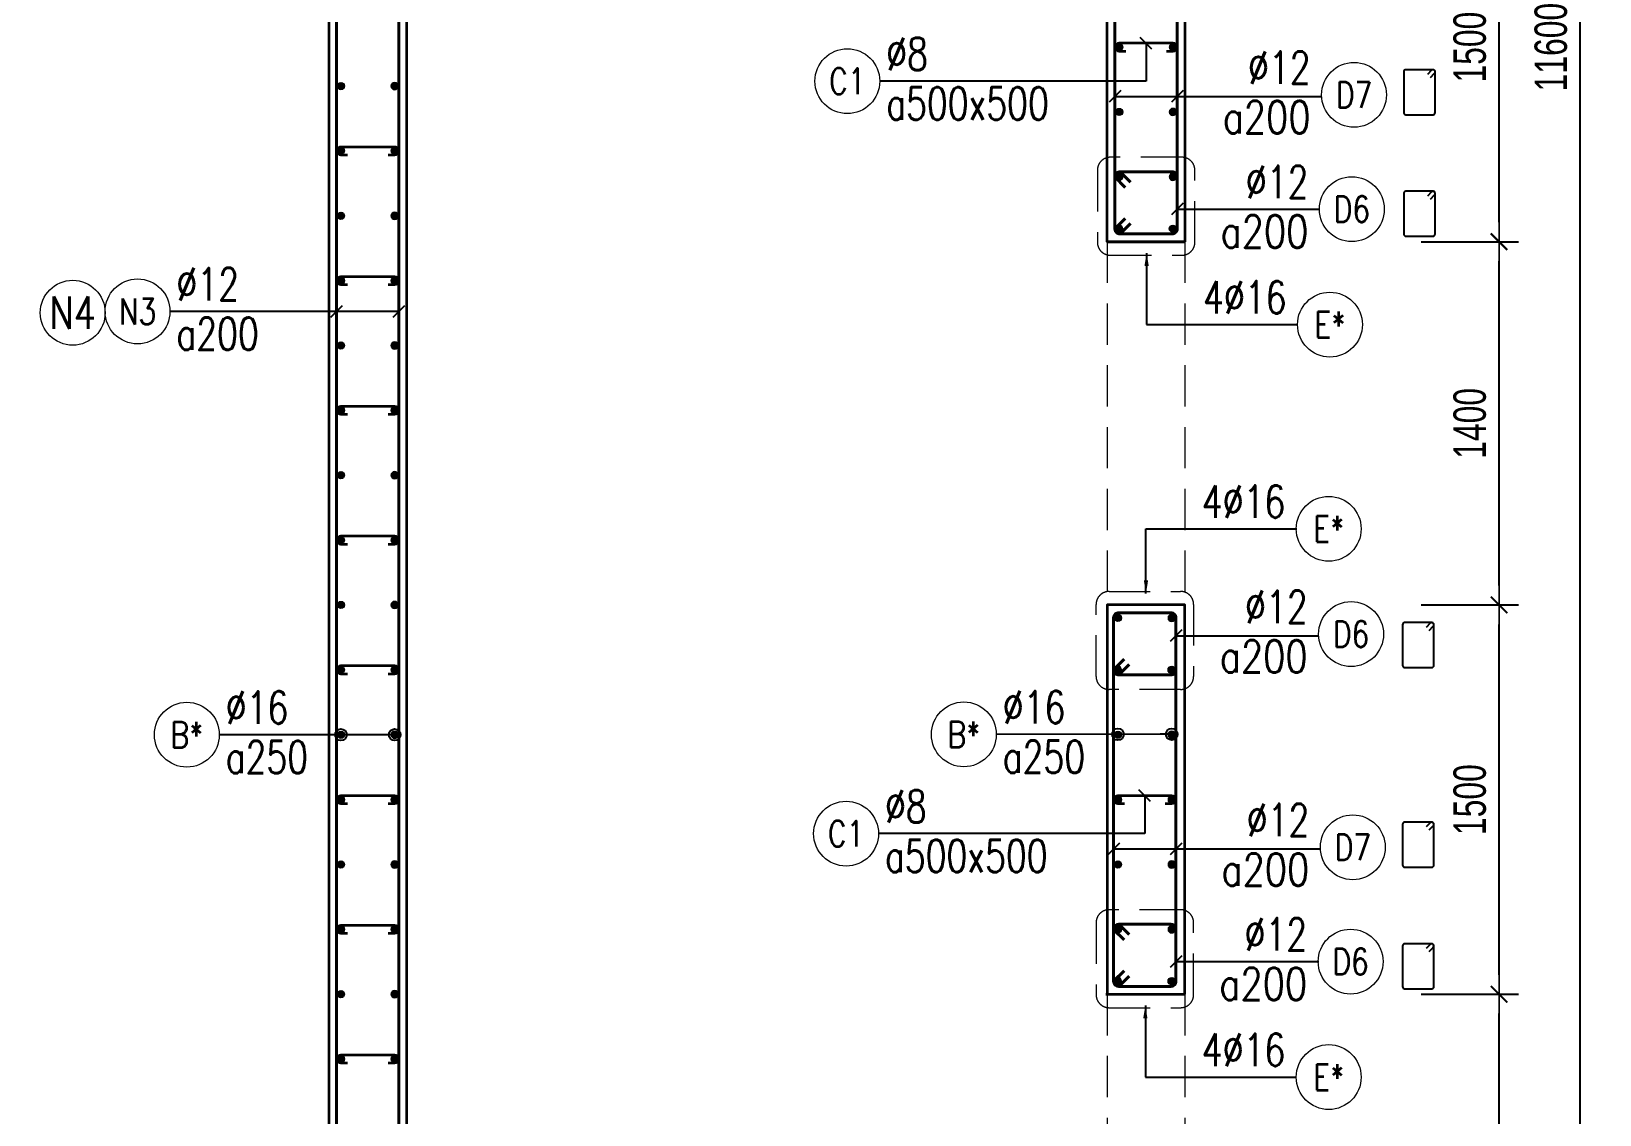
# Model space of a CAD drawing. Header units: millimetres. Extents: x 988833 to 1318015, y -9365 to 47591.
# Drawn here: x 1063848 to 1069893, y 35091 to 39266 of the extents above; entities that cross this region are included whole.
import ezdxf
from ezdxf.enums import TextEntityAlignment as Align

# ---------------------------------------------------------------- set-up
doc = ezdxf.new("R2010")
doc.units = ezdxf.units.MM
doc.header["$MEASUREMENT"] = 0
doc.linetypes.add('HIDDEN2', pattern=[4.7625, 3.175, -1.5875])
doc.layers.get('0').update_dxf_attribs({"lineweight": 20})
doc.layers.get('Defpoints').update_dxf_attribs({"color": 151, "lineweight": 9})
for name, color, linetype, lineweight in [('KC-LEADER', 153, 'Continuous', 18), ('KC-THEP', 6, 'Continuous', 40), ('NDC_S_BEAM', 3, 'HIDDEN2', 20), ('NDC_S_DIM', 1, 'Continuous', 15), ('NDC_S_HIDDEN', 8, 'HIDDEN2', 13), ('NDC_S_LEADER', 1, 'Continuous', 15), ('NDC_S_REBAR', 4, 'Continuous', 35), ('NDC_S_STIRRUP', 4, 'Continuous', 40), ('NDC_S_VN TEXT', 7, 'Continuous', 20), ('NDC_S_WALL', 6, 'Continuous', 35)]:
    doc.layers.add(name, color=color, linetype=linetype, lineweight=lineweight)
doc.layers.add('Ligature', color=1, linetype='Continuous')
doc.styles.add('NDC_ARIAL', font='arial.ttf', dxfattribs={"width": 0.85})
doc.styles.add('NDC_DIM', font='', dxfattribs={"width": 0.75})
doc.styles.add('NDC_EN TXT', font='romans.shx', dxfattribs={"width": 0.8})
doc.styles.get('NDC_DIM').set_extended_font_data('Dotum')
doc.dimstyles.new('NDC_1-50', dxfattribs={"dimscale": 50, "dimtxt": 2.5, "dimasz": 1, "dimexe": 1.5, "dimexo": 0, "dimgap": 0.8, "dimtad": 1, "dimdec": 0, "dimdsep": 46, "dimtxsty": 'NDC_ARIAL', "dimblk": 'DIMMARK', "dimcen": 49999.938995, "dimdle": 1.5, "dimclrd": 1, "dimclre": 1, "dimclrt": 3, "dimadec": 0, "dimazin": 0, "dimtfac": 1, "dimtdec": 0, "dimtix": 1, "dimtmove": 2, "dimatfit": 3, "dimfxl": 1, "dimarcsym": 0})
doc.dimstyles.new('NDC_dim_30', dxfattribs={"dimscale": 30, "dimtxt": 2.5, "dimasz": 1.5, "dimexe": 1.5, "dimexo": 2.5, "dimgap": 1, "dimtad": 1, "dimdec": 0, "dimzin": 0, "dimdsep": 46, "dimtxsty": 'NDC_DIM', "dimblk": 'DIMMARK', "dimcen": 0.09, "dimdle": 1.2, "dimclrd": 1, "dimclre": 1, "dimclrt": 3, "dimadec": 0, "dimazin": 0, "dimtfac": 1, "dimtdec": 0, "dimtix": 1, "dimtofl": 0, "dimtmove": 0, "dimatfit": 3, "dimfxl": 6, "dimfxlon": 1, "dimtolj": 1, "dimtzin": 0, "dimarcsym": 0})
doc.dimstyles.new('NDC_dim_50', dxfattribs={"dimscale": 50, "dimtxt": 2.5, "dimasz": 1.5, "dimexe": 1.5, "dimexo": 2.5, "dimgap": 1, "dimtad": 1, "dimdec": 0, "dimzin": 0, "dimdsep": 46, "dimtxsty": 'NDC_DIM', "dimblk": 'DIMMARK', "dimcen": 0.09, "dimdle": 1.2, "dimclrd": 1, "dimclre": 1, "dimclrt": 3, "dimadec": 0, "dimazin": 0, "dimtfac": 1, "dimtdec": 0, "dimtix": 1, "dimtofl": 0, "dimtmove": 0, "dimatfit": 3, "dimfxl": 6, "dimfxlon": 1, "dimtolj": 1, "dimtzin": 0, "dimarcsym": 0})

# ---------------------------------------------------------------- blocks, each defined once
blk = doc.blocks.new('THEP')
at = {"layer": 'KC-LEADER', "color": 6}
blk.add_circle((0, 0), 14, dxfattribs=at)
at = {"layer": 'KC-THEP'}
for p, q in [((-14, 0), (14, 0)), ((9.9, 9.9), (-9.9, -9.9)), ((-9.9, 9.9), (9.9, -9.9)), ((0, 14), (0, -14))]:
    blk.add_line(p, q, dxfattribs=at)
blk = doc.blocks.new('DIMMARK')
at = {"layer": 'NDC_S_DIM', "color": 1}
blk.add_line((-1.5, 0), (1, 0), dxfattribs=at)
at = {"layer": 'NDC_S_DIM', "color": 2, "const_width": 0.1}
blk.add_lwpolyline([(-0.424, -0.424), (0.424, 0.424)], dxfattribs=at)
blk = doc.blocks.new('*U11')
blk.add_circle((-2.5, 0), 2.5)
at = {"layer": 'NDC_S_VN TEXT', "color": 3, "style": 'NDC_EN TXT', "width": 0.75}
for tag, p in [('DK1', (0.5, 0.85)), ('KC1', (0.5, -2.97))]:
    blk.add_attdef(tag, p, '', height=2.5, dxfattribs=at)
at = {"layer": 'NDC_S_VN TEXT', "color": 7, "style": 'NDC_EN TXT', "width": 0.8}
blk.add_attdef('SH2', text='', height=2, dxfattribs=at).set_placement((-2.5, 0), align=Align.MIDDLE)
blk = doc.blocks.new('*U10')
blk.add_circle((2.5, 0), 2.5)
at = {"layer": 'NDC_S_VN TEXT', "color": 3, "style": 'NDC_EN TXT'}
for tag, width, p in [('DK2', 0.75, (-0.85, 0.85)), ('KC2', 0.8, (-0.85, -2.97))]:
    blk.add_attdef(tag, text='', height=2.5, dxfattribs=dict(at, width=width)).set_placement(p, align=Align.RIGHT)
at = {"layer": 'NDC_S_VN TEXT', "color": 7, "style": 'NDC_EN TXT', "width": 0.8}
blk.add_attdef('SH3', text='', height=2, dxfattribs=at).set_placement((2.5, 0), align=Align.MIDDLE)
blk = doc.blocks.new('*U9')
blk.add_circle((2.5, 0), 2.5)
at = {"layer": 'NDC_S_VN TEXT', "color": 3, "style": 'NDC_EN TXT', "width": 0.75}
blk.add_attdef('DK2', text='', height=2.5, dxfattribs=at).set_placement((-0.85, 0.85), align=Align.RIGHT)
at = {"layer": 'NDC_S_VN TEXT', "color": 7, "style": 'NDC_EN TXT', "width": 0.8}
blk.add_attdef('SH3', text='', height=2, dxfattribs=at).set_placement((2.5, 0), align=Align.MIDDLE)
blk = doc.blocks.new('*D435')
at = {"layer": 'Defpoints', "color": 0, "ltscale": 200, "transparency": 16777216}
for p in [(1068294.5, 45005.6), (1069817.8, 45005.6), (1068294.5, 33405.9)]:
    blk.add_point(p, dxfattribs=at)
at = {"layer": 'NDC_S_DIM', "color": 1, "lineweight": -2, "ltscale": 200, "transparency": 16777216}
for p, q in [((1069517.8, 45005.6), (1069892.8, 45005.6)), ((1069817.8, 33480.9), (1069817.8, 44930.6)), ((1069517.8, 33405.9), (1069892.8, 33405.9))]:
    blk.add_line(p, q, dxfattribs=at)
at = {"layer": 'NDC_S_DIM', "color": 1, "lineweight": -2, "ltscale": 200, "transparency": 16777216, "xscale": 75, "yscale": 75, "zscale": 75}
for p, rotation in [((1069817.8, 45005.6), 90), ((1069817.8, 33405.9), 270)]:
    blk.add_blockref('DIMMARK', p, dxfattribs=dict(at, rotation=rotation))
at = {"layer": 'NDC_S_DIM', "color": 3, "ltscale": 200, "transparency": 16777216, "insert": (1069705.2, 39205.7), "char_height": 125, "attachment_point": 5, "rotation": 90, "style": 'NDC_DIM'}
blk.add_mtext('\\A1;11600', dxfattribs=at)
blk = doc.blocks.new('*D447')
at = {"layer": 'Defpoints', "color": 0, "ltscale": 200, "transparency": 16777216}
for p in [(1068289.6, 35555.6), (1069505.2, 35555.6), (1068294.5, 34155.6)]:
    blk.add_point(p, dxfattribs=at)
at = {"layer": 'NDC_S_DIM', "color": 1, "lineweight": -2, "ltscale": 200, "transparency": 16777216}
for p, q in [((1069205.2, 35555.6), (1069580.2, 35555.6)), ((1069505.2, 34230.6), (1069505.2, 35480.6)), ((1069205.2, 34155.6), (1069580.2, 34155.6))]:
    blk.add_line(p, q, dxfattribs=at)
at = {"layer": 'NDC_S_DIM', "color": 1, "lineweight": -2, "ltscale": 200, "transparency": 16777216, "xscale": 75, "yscale": 75, "zscale": 75}
for p, rotation in [((1069505.2, 35555.6), 90), ((1069505.2, 34155.6), 270)]:
    blk.add_blockref('DIMMARK', p, dxfattribs=dict(at, rotation=rotation))
at = {"layer": 'NDC_S_DIM', "color": 3, "ltscale": 200, "transparency": 16777216, "insert": (1069392.6, 34855.6), "char_height": 125, "attachment_point": 5, "rotation": 90, "style": 'NDC_DIM'}
blk.add_mtext('\\A1;1400', dxfattribs=at)
blk = doc.blocks.new('*D448')
at = {"layer": 'Defpoints', "color": 0, "ltscale": 200, "transparency": 16777216}
for p in [(1068289.6, 37055.6), (1069505.2, 37055.6), (1068289.6, 35555.6)]:
    blk.add_point(p, dxfattribs=at)
at = {"layer": 'NDC_S_DIM', "color": 1, "lineweight": -2, "ltscale": 200, "transparency": 16777216}
for p, q in [((1069205.2, 37055.6), (1069580.2, 37055.6)), ((1069505.2, 35630.6), (1069505.2, 36980.6)), ((1069205.2, 35555.6), (1069580.2, 35555.6))]:
    blk.add_line(p, q, dxfattribs=at)
at = {"layer": 'NDC_S_DIM', "color": 1, "lineweight": -2, "ltscale": 200, "transparency": 16777216, "xscale": 75, "yscale": 75, "zscale": 75}
for p, rotation in [((1069505.2, 37055.6), 90), ((1069505.2, 35555.6), 270)]:
    blk.add_blockref('DIMMARK', p, dxfattribs=dict(at, rotation=rotation))
at = {"layer": 'NDC_S_DIM', "color": 3, "ltscale": 200, "transparency": 16777216, "insert": (1069392.6, 36305.6), "char_height": 125, "attachment_point": 5, "rotation": 90, "style": 'NDC_DIM'}
blk.add_mtext('\\A1;1500', dxfattribs=at)
blk = doc.blocks.new('*D449')
at = {"layer": 'Defpoints', "color": 0, "ltscale": 200, "transparency": 16777216}
for p in [(1068240.8, 38455.6), (1069505.2, 38455.6), (1068289.6, 37055.6)]:
    blk.add_point(p, dxfattribs=at)
at = {"layer": 'NDC_S_DIM', "color": 1, "lineweight": -2, "ltscale": 200, "transparency": 16777216}
for p, q in [((1069205.2, 38455.6), (1069580.2, 38455.6)), ((1069505.2, 37130.6), (1069505.2, 38380.6)), ((1069205.2, 37055.6), (1069580.2, 37055.6))]:
    blk.add_line(p, q, dxfattribs=at)
at = {"layer": 'NDC_S_DIM', "color": 1, "lineweight": -2, "ltscale": 200, "transparency": 16777216, "xscale": 75, "yscale": 75, "zscale": 75}
for p, rotation in [((1069505.2, 38455.6), 90), ((1069505.2, 37055.6), 270)]:
    blk.add_blockref('DIMMARK', p, dxfattribs=dict(at, rotation=rotation))
at = {"layer": 'NDC_S_DIM', "color": 3, "ltscale": 200, "transparency": 16777216, "insert": (1069392.6, 37755.6), "char_height": 125, "attachment_point": 5, "rotation": 90, "style": 'NDC_DIM'}
blk.add_mtext('\\A1;1400', dxfattribs=at)
blk = doc.blocks.new('*D450')
at = {"layer": 'Defpoints', "color": 0, "ltscale": 200, "transparency": 16777216}
for p in [(1068240.8, 39955.6), (1069505.2, 39955.6), (1068240.8, 38455.6)]:
    blk.add_point(p, dxfattribs=at)
at = {"layer": 'NDC_S_DIM', "color": 1, "lineweight": -2, "ltscale": 200, "transparency": 16777216}
for p, q in [((1069205.2, 39955.6), (1069580.2, 39955.6)), ((1069505.2, 38530.6), (1069505.2, 39880.6)), ((1069205.2, 38455.6), (1069580.2, 38455.6))]:
    blk.add_line(p, q, dxfattribs=at)
at = {"layer": 'NDC_S_DIM', "color": 1, "lineweight": -2, "ltscale": 200, "transparency": 16777216, "xscale": 75, "yscale": 75, "zscale": 75}
for p, rotation in [((1069505.2, 39955.6), 90), ((1069505.2, 38455.6), 270)]:
    blk.add_blockref('DIMMARK', p, dxfattribs=dict(at, rotation=rotation))
at = {"layer": 'NDC_S_DIM', "color": 3, "ltscale": 200, "transparency": 16777216, "insert": (1069392.6, 39205.6), "char_height": 125, "attachment_point": 5, "rotation": 90, "style": 'NDC_DIM'}
blk.add_mtext('\\A1;1500', dxfattribs=at)

msp = doc.modelspace()

# ---------------------------------------------------------------- linework, layer by layer
msp.add_circle((1064007.1, 38181.8), 125)
at = {"layer": 'Ligature'}
for points in [[(1069240.5, 39088.7), (1069256.4, 39104.6, 0.668179), (1069250.7, 39118.6), (1069146, 39118.6, 0.414214), (1069137.9, 39110.4), (1069137.9, 38953.3, 0.414214), (1069146, 38945.1), (1069250.7, 38945.1, 0.414214), (1069258.8, 38953.3), (1069258.8, 39110.4, 0.668179), (1069244.9, 39116.2), (1069228.9, 39100.2)], [(1069240.5, 38620.1), (1069256.4, 38636.1, 0.668179), (1069250.7, 38650), (1069146, 38650, 0.414214), (1069137.9, 38641.8), (1069137.9, 38484.7, 0.414214), (1069146, 38476.6), (1069250.7, 38476.6, 0.414214), (1069258.8, 38484.7), (1069258.8, 38641.8, 0.668179), (1069244.9, 38647.6), (1069228.9, 38631.6)], [(1069235.6, 36957.8), (1069251.6, 36973.8, 0.668179), (1069245.8, 36987.7), (1069141.2, 36987.7, 0.414214), (1069133, 36979.6), (1069133, 36822.5, 0.414214), (1069141.2, 36814.3), (1069245.8, 36814.3, 0.414214), (1069254, 36822.5), (1069254, 36979.6, 0.668179), (1069240.1, 36985.3), (1069224.1, 36969.4)], [(1069235.6, 36188.7), (1069251.6, 36204.6, 0.668179), (1069245.8, 36218.6), (1069141.2, 36218.6, 0.414214), (1069133, 36210.4), (1069133, 36053.3, 0.414214), (1069141.2, 36045.1), (1069245.8, 36045.1, 0.414214), (1069254, 36053.3), (1069254, 36210.4, 0.668179), (1069240, 36216.2), (1069224.1, 36200.2)], [(1069235.6, 35720.1), (1069251.6, 35736.1, 0.668179), (1069245.8, 35750), (1069141.2, 35750, 0.414214), (1069133, 35741.8), (1069133, 35584.7, 0.414214), (1069141.2, 35576.6), (1069245.8, 35576.6, 0.414214), (1069254, 35584.7), (1069254, 35741.8, 0.668179), (1069240, 35747.6), (1069224.1, 35731.6)]]:
    msp.add_lwpolyline(points, format="xyb", dxfattribs=at)
at = {"layer": 'NDC_S_BEAM', "ltscale": 50}
for p, q in [((1067994.5, 38455.6), (1067994.5, 37055.6)), ((1068294.5, 38455.6), (1068294.5, 37055.6)), ((1067994.5, 35555.6), (1067994.5, 34155.6)), ((1068294.5, 35555.6), (1068294.5, 34155.6))]:
    msp.add_line(p, q, dxfattribs=at)
at = {"layer": 'NDC_S_HIDDEN', "ltscale": 50}
for points in [[(1068006.8, 38403.6), (1068282.7, 38403.6, 0.414214), (1068332.7, 38453.6), (1068332.7, 38731.1, 0.414214), (1068282.7, 38781.1), (1068006.8, 38781.1, 0.414214), (1067956.8, 38731.1), (1067956.8, 38453.6, 0.414214)], [(1068002, 37107.7), (1068277.8, 37107.7, -0.414214), (1068327.8, 37057.7), (1068327.8, 36780.1, -0.414214), (1068277.8, 36730.1), (1068002, 36730.1, -0.414214), (1067952, 36780.1), (1067952, 37057.7, -0.414214)], [(1068002, 35503.6), (1068277.8, 35503.6, 0.414214), (1068327.8, 35553.6), (1068327.8, 35831.1, 0.414214), (1068277.8, 35881.1), (1068002, 35881.1, 0.414214), (1067952, 35831.1), (1067952, 35553.6, 0.414214)]]:
    msp.add_lwpolyline(points, format="xyb", close=True, dxfattribs=at)
at = {"layer": 'NDC_S_REBAR'}
for points in [[(1068223, 39190.6), (1068248, 39190.6, 1), (1068248, 39220.6), (1068041, 39220.6, 1), (1068041, 39190.6), (1068066, 39190.6)], [(1065223, 38790.6), (1065248, 38790.6, 1), (1065248, 38820.6), (1065041, 38820.6, 1), (1065041, 38790.6), (1065066, 38790.6)], [(1065223, 38290.6), (1065248, 38290.6, 1), (1065248, 38320.6), (1065041, 38320.6, 1), (1065041, 38290.6), (1065066, 38290.6)], [(1065223, 37790.6), (1065248, 37790.6, 1), (1065248, 37820.6), (1065041, 37820.6, 1), (1065041, 37790.6), (1065066, 37790.6)], [(1065223, 37290.6), (1065248, 37290.6, 1), (1065248, 37320.6), (1065041, 37320.6, 1), (1065041, 37290.6), (1065066, 37290.6)], [(1065223, 36790.6), (1065248, 36790.6, 1), (1065248, 36820.6), (1065041, 36820.6, 1), (1065041, 36790.6), (1065066, 36790.6)], [(1065223, 36290.6), (1065248, 36290.6, 1), (1065248, 36320.6), (1065041, 36320.6, 1), (1065041, 36290.6), (1065066, 36290.6)], [(1068218.1, 36290.6), (1068243.1, 36290.6, 1), (1068243.1, 36320.6), (1068036.1, 36320.6, 1), (1068036.1, 36290.6), (1068061.1, 36290.6)], [(1065223, 35790.6), (1065248, 35790.6, 1), (1065248, 35820.6), (1065041, 35820.6, 1), (1065041, 35790.6), (1065066, 35790.6)], [(1065223, 35290.6), (1065248, 35290.6, 1), (1065248, 35320.6), (1065041, 35320.6, 1), (1065041, 35290.6), (1065066, 35290.6)]]:
    msp.add_lwpolyline(points, format="xyb", dxfattribs=at)
at = {"layer": 'NDC_S_STIRRUP'}
for points in [[(1065064.5, 33095.6), (1065024.5, 33055.6, 0.414214), (1065044.5, 33035.6), (1065244.5, 33035.6, 0.414214), (1065264.5, 33055.6), (1065264.5, 45355.6, 0.414214), (1065244.5, 45375.6), (1065044.5, 45375.6, 0.414214), (1065024.5, 45355.6), (1065024.5, 33055.6, 0.414214), (1065044.5, 33035.6), (1065084.5, 33075.6)], [(1068064.5, 38545.6), (1068024.5, 38505.6, 0.414214), (1068044.5, 38485.6), (1068244.5, 38485.6, 0.414214), (1068264.5, 38505.6), (1068264.5, 39905.6, 0.414214), (1068244.5, 39925.6), (1068044.5, 39925.6, 0.414214), (1068024.5, 39905.6), (1068024.5, 38505.6, 0.414214), (1068044.5, 38485.6), (1068084.5, 38525.6)], [(1068064.5, 38665.1), (1068024.5, 38705.1, -0.414214), (1068044.5, 38725.1), (1068244.5, 38725.1, -0.414214), (1068264.5, 38705.1), (1068264.5, 38505.6, -0.414214), (1068244.5, 38485.6), (1068044.5, 38485.6, -0.414214), (1068024.5, 38505.6), (1068024.5, 38705.1, -0.414214), (1068044.5, 38725.1), (1068084.5, 38685.1)], [(1068059.6, 35645.6), (1068019.6, 35605.6, 0.414214), (1068039.6, 35585.6), (1068239.6, 35585.6, 0.414214), (1068259.6, 35605.6), (1068259.6, 37005.6, 0.414214), (1068239.6, 37025.6), (1068039.6, 37025.6, 0.414214), (1068019.6, 37005.6), (1068019.6, 35605.6, 0.414214), (1068039.6, 35585.6), (1068079.6, 35625.6)], [(1068059.6, 36846.2), (1068019.6, 36806.2, 0.414214), (1068039.6, 36786.2), (1068239.6, 36786.2, 0.414214), (1068259.6, 36806.2), (1068259.6, 37005.6, 0.414214), (1068239.6, 37025.6), (1068039.6, 37025.6, 0.414214), (1068019.6, 37005.6), (1068019.6, 36806.2, 0.414214), (1068039.6, 36786.2), (1068079.6, 36826.2)], [(1068059.6, 35765.1), (1068019.6, 35805.1, -0.414214), (1068039.6, 35825.1), (1068239.6, 35825.1, -0.414214), (1068259.6, 35805.1), (1068259.6, 35605.6, -0.414214), (1068239.6, 35585.6), (1068039.6, 35585.6, -0.414214), (1068019.6, 35605.6), (1068019.6, 35805.1, -0.414214), (1068039.6, 35825.1), (1068079.6, 35785.1)]]:
    msp.add_lwpolyline(points, format="xyb", dxfattribs=at)
at = {"layer": 'NDC_S_WALL'}
for p, q in [((1067994.5, 38455.6), (1068294.5, 38455.6)), ((1067989.6, 35555.6), (1068289.6, 35555.6))]:
    msp.add_line(p, q, dxfattribs=at)
for points in [[(1062294.5, 44255.6), (1062294.5, 44905.6), (1064994.5, 44905.6), (1064994.5, 33505.6), (1062294.5, 33505.6), (1062294.5, 34155.6), (1061994.5, 34155.6), (1061994.5, 33005.6), (1068294.5, 33005.6), (1068294.5, 33005.6), (1068294.5, 34155.6), (1067994.5, 34155.6), (1067994.5, 33505.6), (1067994.5, 33505.6), (1065294.5, 33505.6), (1065294.5, 44905.6), (1067994.5, 44905.6), (1067994.5, 44905.6), (1067994.5, 44255.6), (1068294.5, 44255.6), (1068294.5, 45405.6), (1068294.5, 45405.6), (1061994.5, 45405.6), (1061994.5, 44255.6)], [(1068294.5, 38455.6), (1067994.5, 38455.6), (1067994.5, 39955.6), (1068294.5, 39955.6), (1068294.5, 38455.6)], [(1068294.5, 35555.6), (1068294.5, 37055.6), (1067994.5, 37055.6), (1067994.5, 35555.6), (1068294.5, 35555.6)]]:
    msp.add_lwpolyline(points, dxfattribs=at)

# ---------------------------------------------------------------- block references
at = {"layer": 'KC-THEP'}
for p, rotation in [((1068041, 39205.6), 189.6685644363809), ((1065041, 39055.6), 189.6685644363809), ((1068041, 38955.6), 189.6685644363809), ((1065041, 38805.6), 189.6685644363809), ((1068041, 38705.6), 189.6685644363809), ((1065041, 38555.6), 189.6685644363809), ((1068248, 38505.6), 9.668564436380946), ((1065041, 38305.6), 189.6685644363809), ((1065041, 38055.6), 189.6685644363809), ((1065041, 37805.6), 189.6685644363809), ((1065041, 37555.6), 189.6685644363809), ((1065041, 37305.6), 189.6685644363809), ((1065041, 37055.6), 189.6685644363809), ((1068036.1, 37005.6), 189.6685644363809), ((1065041, 36805.6), 189.6685644363809), ((1068243.1, 36805.6), 9.668564436380926), ((1065041, 36555.6), 189.6685644363809), ((1068036.1, 36555.6), 189.6685644363809), ((1065041, 36305.6), 189.6685644363809), ((1068036.1, 36305.6), 189.6685644363809), ((1065041, 36055.6), 189.6685644363809), ((1068036.1, 36055.6), 189.6685644363809), ((1065041, 35805.6), 189.6685644363809), ((1068036.1, 35805.6), 189.6685644363809), ((1068243.1, 35605.6), 9.668564436380946), ((1065041, 35555.6), 189.6685644363809), ((1065041, 35305.6), 189.6685644363809)]:
    msp.add_blockref('THEP', p, dxfattribs=dict(at, rotation=rotation))
at = {"layer": 'KC-THEP', "xscale": -1}
for p, rotation in [((1068248, 39205.6), 170.331435563619), ((1065248, 39055.6), 170.331435563619), ((1068248, 38955.6), 170.331435563619), ((1065248, 38805.6), 170.331435563619), ((1068248, 38705.6), 170.331435563619), ((1065248, 38555.6), 170.331435563619), ((1068041, 38505.6), 350.3314355636191), ((1065248, 38305.6), 170.331435563619), ((1065248, 38055.6), 170.331435563619), ((1065248, 37805.6), 170.331435563619), ((1065248, 37555.6), 170.331435563619), ((1065248, 37305.6), 170.331435563619), ((1065248, 37055.6), 170.331435563619), ((1068243.1, 37005.6), 170.331435563619), ((1065248, 36805.6), 170.331435563619), ((1068036.1, 36805.6), 350.3314355636191), ((1065248, 36555.6), 170.331435563619), ((1068243.1, 36555.6), 170.331435563619), ((1065248, 36305.6), 170.331435563619), ((1068243.1, 36305.6), 170.331435563619), ((1065248, 36055.6), 170.331435563619), ((1068243.1, 36055.6), 170.331435563619), ((1065248, 35805.6), 170.331435563619), ((1068243.1, 35805.6), 170.331435563619), ((1068036.1, 35605.6), 350.3314355636191), ((1065248, 35555.6), 170.331435563619), ((1065248, 35305.6), 170.331435563619)]:
    msp.add_blockref('THEP', p, dxfattribs=dict(at, rotation=rotation))
at = {"layer": 'NDC_S_VN TEXT', "xscale": 50, "yscale": 50, "zscale": 50}
for name, p, values in [('*U11', (1067118, 39074.3), {'SH2': 'C1', 'DK1': '%%c8', 'KC1': 'a500x500'}), ('*U10', (1068821.1, 39021.8), {'SH3': 'D7', 'DK2': '%%c12', 'KC2': 'a200'}), ('*U10', (1068812.7, 38581.1), {'SH3': 'D6', 'DK2': '%%c12', 'KC2': 'a200'}), ('*U11', (1064382.1, 38187), {'SH2': 'N3', 'DK1': '%%C12', 'KC1': 'a200'}), ('*U9', (1068728.3, 38136.1), {'SH3': 'E*', 'DK2': '4%%c16'}), ('*U9', (1068723.5, 37349.2), {'SH3': 'E*', 'DK2': '4%%c16'}), ('*U10', (1068809.8, 36943.5), {'SH3': 'D6', 'DK2': '%%c12', 'KC2': 'a200'}), ('*U11', (1064572, 36555.6), {'SH2': 'B*', 'DK1': '%%C16', 'KC1': 'a250'}), ('*U11', (1067567.2, 36556.9), {'SH2': 'B*', 'DK1': '%%C16', 'KC1': 'a250'}), ('*U11', (1067113.2, 36174.3), {'SH2': 'C1', 'DK1': '%%c8', 'KC1': 'a500x500'}), ('*U10', (1068816.3, 36121.8), {'SH3': 'D7', 'DK2': '%%c12', 'KC2': 'a200'}), ('*U10', (1068807.9, 35681.1), {'SH3': 'D6', 'DK2': '%%c12', 'KC2': 'a200'}), ('*U9', (1068723.5, 35236.1), {'SH3': 'E*', 'DK2': '4%%c16'})]:
    msp.add_blockref(name, p, dxfattribs=at).add_auto_attribs(values)

# ---------------------------------------------------------------- texts
at = {"layer": 'NDC_S_VN TEXT', "color": 7, "style": 'NDC_EN TXT', "width": 0.8}
msp.add_attdef('N4', text='3', height=125, dxfattribs=at).set_placement((1064007.1, 38181.8), align=Align.MIDDLE)

# ---------------------------------------------------------------- dimensions: what is measured, and where the dimension line sits
at = {"layer": 'NDC_S_DIM', "ltscale": 200}
for base, p1, p2, picture, middle in [((1069817.8, 45005.6), (1068294.5, 33405.9), (1068294.5, 45005.6), '*D435', (1069705.2, 39205.7)), ((1069505.2, 39955.6), (1068240.8, 38455.6), (1068240.8, 39955.6), '*D450', (1069392.6, 39205.6)), ((1069505.2, 38455.6), (1068289.6, 37055.6), (1068240.8, 38455.6), '*D449', (1069392.6, 37755.6)), ((1069505.2, 37055.6), (1068289.6, 35555.6), (1068289.6, 37055.6), '*D448', (1069392.6, 36305.6)), ((1069505.2, 35555.6), (1068294.5, 34155.6), (1068289.6, 35555.6), '*D447', (1069392.6, 34855.6))]:
    dim = msp.add_linear_dim(base=base, p1=p1, p2=p2, angle=90, dimstyle='NDC_dim_50', override={"dimtmove": 1}, dxfattribs=at)
    dim.commit()
    dim.dimension.update_dxf_attribs({"geometry": picture, "text_midpoint": middle})

# ---------------------------------------------------------------- leaders
at = {"layer": 'NDC_S_LEADER'}
for points, dimstyle, override in [([(1068144.5, 39220.6), (1068144.5, 39074.6), (1067118, 39074.4)], 'NDC_dim_30', {"dimtad": 0, "dimldrblk": 'Oblique'}), ([(1068024.5, 39015.5), (1068821.3, 39015.5)], 'NDC_dim_30', {"dimtad": 0, "dimldrblk": 'Oblique'}), ([(1068264.5, 39015.5), (1068821.3, 39015.5)], 'NDC_dim_30', {"dimtad": 0, "dimldrblk": 'Oblique'}), ([(1068264.4, 38581.1), (1068814.8, 38581.1)], 'NDC_dim_30', {"dimtad": 0, "dimldrblk": 'Oblique'}), ([(1068146.6, 38412.1), (1068146.6, 38136.1), (1068728.2, 38136.1)], 'NDC_1-50', {"dimgap": 0.8, "dimtad": 0}), ([(1065264.5, 38186.8), (1064382.1, 38186.8)], 'NDC_dim_30', {"dimtad": 0, "dimldrblk": 'Oblique'}), ([(1065024.5, 38186.8), (1064382.1, 38186.8)], 'NDC_dim_30', {"dimtad": 0, "dimldrblk": 'Oblique'}), ([(1068144.2, 37100.3), (1068144.2, 37349.2), (1068725.7, 37349.2)], 'NDC_1-50', {"dimgap": 0.8, "dimtad": 0}), ([(1068259.6, 36937.2), (1068810, 36937.2)], 'NDC_dim_30', {"dimtad": 0, "dimldrblk": 'Oblique'}), ([(1065248, 36555.6), (1064572, 36555.6)], 'NDC_dim_30', {"dimtad": 0, "dimldrblk": 'Origin'}), ([(1065041, 36555.6), (1064572, 36555.6)], 'NDC_dim_30', {"dimtad": 0, "dimldrblk": 'Origin'}), ([(1068243.4, 36557.3), (1067567.2, 36556.9)], 'NDC_dim_30', {"dimtad": 0, "dimldrblk": 'Origin'}), ([(1068035.9, 36557.1), (1067567.2, 36556.9)], 'NDC_dim_30', {"dimtad": 0, "dimldrblk": 'Origin'}), ([(1068139.6, 36320.6), (1068139.6, 36174.6), (1067113.2, 36174.4)], 'NDC_dim_30', {"dimtad": 0, "dimldrblk": 'Oblique'}), ([(1068019.6, 36115.5), (1068816.4, 36115.5)], 'NDC_dim_30', {"dimtad": 0, "dimldrblk": 'Oblique'}), ([(1068259.6, 36115.5), (1068816.4, 36115.5)], 'NDC_dim_30', {"dimtad": 0, "dimldrblk": 'Oblique'}), ([(1068259.6, 35681.1), (1068809.9, 35681.1)], 'NDC_dim_30', {"dimtad": 0, "dimldrblk": 'Oblique'}), ([(1068141.7, 35512.1), (1068141.7, 35236.1), (1068723.3, 35236.1)], 'NDC_1-50', {"dimgap": 0.8, "dimtad": 0})]:
    msp.add_leader(points, dimstyle=dimstyle, override=override, dxfattribs=at)

doc.saveas('drawing.dxf')
